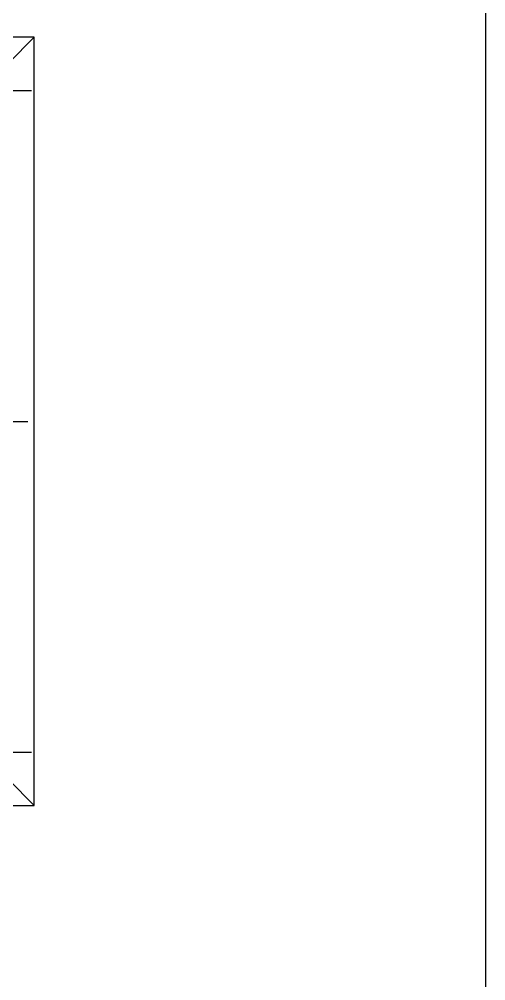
# Model space of a CAD drawing. Header units: millimetres. Extents: x -8980 to 16421, y 0 to 6237.
# Drawn here: x 3290.7 to 3363.5, y 3100.7 to 3250.9 of the extents above; entities that cross this region are included whole.
import ezdxf

# ---------------------------------------------------------------- set-up
doc = ezdxf.new("R2010")
doc.units = ezdxf.units.MM
doc.linetypes.add('CENTER2', pattern=[28.575, 19.05, -3.175, 3.175, -3.175])
doc.layers.add('CE', color=7, linetype='CENTER2')
doc.layers.add('D-HANDLE', color=3, linetype='Continuous')

# ---------------------------------------------------------------- blocks, each defined once
blk = doc.blocks.new('A$C42FF6926')
at = {"layer": 'CE', "ltscale": 15}
for p, q in [((-45, 51.7), (-45, 59.27)), ((45, 51.7), (45, 59.27)), ((-45, 51.7), (-52.57, 51.7)), ((-45, 51.7), (-45, 44.13)), ((-45, 51.7), (-37.43, 51.7)), ((45, 51.7), (37.43, 51.7)), ((45, 51.7), (45, 44.13)), ((45, 51.7), (52.57, 51.7)), ((-45, -51.7), (-45, -44.13)), ((45, -51.7), (45, -44.13)), ((-45, -51.7), (-52.57, -51.7)), ((-45, -51.7), (-45, -59.27)), ((-45, -51.7), (-37.43, -51.7)), ((45, -51.7), (37.43, -51.7)), ((45, -51.7), (45, -59.27)), ((45, -51.7), (52.57, -51.7))]:
    blk.add_line(p, q, dxfattribs=at)
at = {"layer": 'D-HANDLE', "ltscale": 15}
for p, q in [((-39, -46), (-39, 46)), ((-39, 46), (39, 46)), ((39, 46), (39, -46)), ((39, -46), (-39, -46))]:
    blk.add_line(p, q, dxfattribs=at)
for centre in [(-45, 51.7), (45, 51.7), (-45, -51.7), (45, -51.7)]:
    blk.add_circle(centre, 2.5, dxfattribs=at)

msp = doc.modelspace()

# ---------------------------------------------------------------- linework, layer by layer
at = {"color": 1, "linetype": 'CENTER2'}
msp.add_line((2968.911, 3188.097, 0), (3292.032, 3188.097, 0), dxfattribs=at)
at = {"color": 3, "elevation": 0}
msp.add_lwpolyline([(3363.532, 3665.097), (2878.032, 3665.097), (2878.032, 1711.097), (3363.532, 1711.097)], close=True, dxfattribs=at)
at = {"layer": 'D-HANDLE', "ltscale": 15}
for p, q in [((3293.032, 3248.097, 0), (3187.032, 3248.097, 0)), ((3289.032, 3244.097, 0), (3293.032, 3248.097, 0)), ((3293.032, 3128.097, 0), (3293.032, 3248.097, 0)), ((3289.032, 3132.097, 0), (3293.032, 3128.097, 0)), ((3187.032, 3128.097, 0), (3293.032, 3128.097, 0))]:
    msp.add_line(p, q, dxfattribs=at)

# ---------------------------------------------------------------- block references
msp.add_blockref('A$C42FF6926', (3240.032, 3188.097, 0))

doc.saveas('drawing.dxf')
